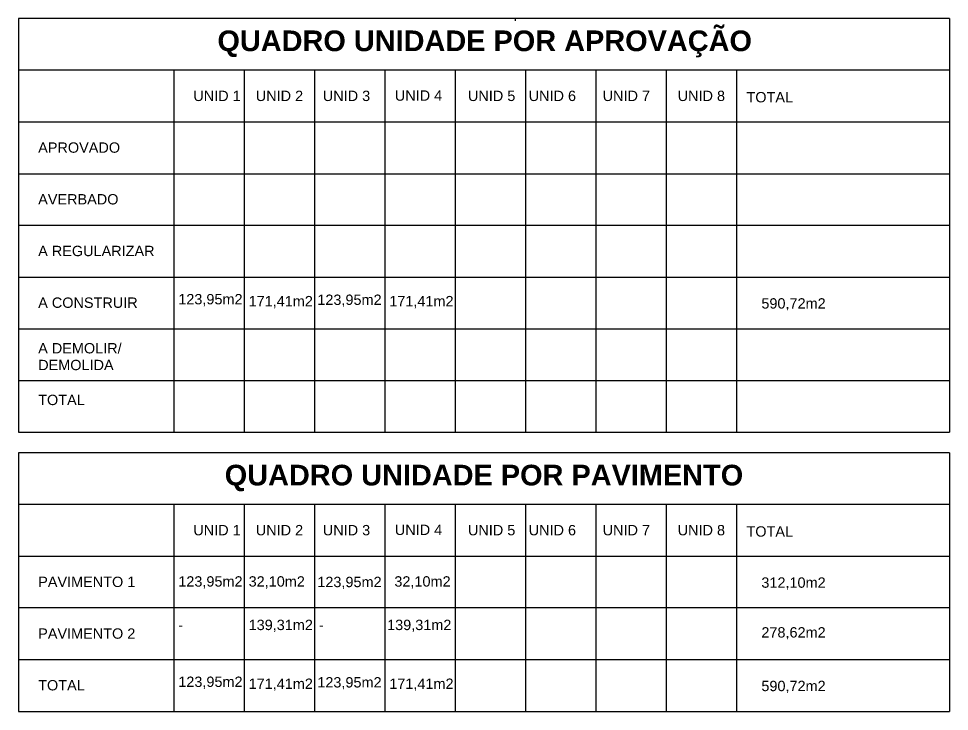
# Model space of a CAD drawing. Header units: inches. Extents: x 580771 to 672494, y 7715997 to 7829530.
# Drawn here: x 668812 to 669712, y 7719381 to 7720051 of the extents above; entities that cross this region are included whole.
import ezdxf

# ---------------------------------------------------------------- set-up
doc = ezdxf.new("R2010")
doc.units = ezdxf.units.IN
doc.header["$MEASUREMENT"] = 0
doc.layers.add('G-ANNO-TEXT', color=231, linetype='Continuous', lineweight=30)
doc.layers.add('G-ANNO-TTLB', color=6, linetype='Continuous', lineweight=30)
doc.styles.add('ARIAL', font='arial.ttf', dxfattribs={"height": 10})
doc.styles.add('Arial_B_1', font='arialbd.ttf', dxfattribs={"height": 4})

msp = doc.modelspace()

# ---------------------------------------------------------------- linework, layer by layer
at = {"layer": 'G-ANNO-TTLB'}
for p, q in [((668812.214, 7720050.919), (668812.214, 7719650.919)), ((669712.214, 7720050.919), (668812.214, 7720050.919)), ((668812.214, 7720050.919), (668812.214, 7719850.919)), ((669712.214, 7720050.919), (668812.214, 7720050.919)), ((669292.642, 7720048.675), (669292.642, 7720050.919)), ((669712.214, 7720050.919), (669712.214, 7719650.919)), ((669712.214, 7720050.919), (669712.214, 7719850.919)), ((669712.214, 7720000.919), (668812.214, 7720000.919)), ((668962.214, 7720000.919), (668962.214, 7719650.919)), ((669030.218, 7720000.919), (669030.218, 7719650.919)), ((669098.221, 7720000.919), (669098.221, 7719650.919)), ((669166.225, 7720000.919), (669166.225, 7719650.919)), ((669234.229, 7720000.919), (669234.229, 7719650.919)), ((669302.232, 7720000.919), (669302.232, 7719650.919)), ((669370.236, 7720000.919), (669370.236, 7719650.919)), ((669438.24, 7720000.919), (669438.24, 7719650.919)), ((669506.243, 7720000.919), (669506.243, 7719650.919)), ((669712.214, 7719950.919), (668812.214, 7719950.919)), ((668812.214, 7719900.919), (669712.214, 7719900.919)), ((669712.214, 7719850.919), (668812.214, 7719850.919)), ((668812.214, 7719800.919), (669712.214, 7719800.919)), ((668812.214, 7719750.919), (669712.214, 7719750.919)), ((668812.214, 7719700.919), (669712.214, 7719700.919)), ((668812.214, 7719650.919), (669712.214, 7719650.919)), ((668812.214, 7719630.918), (668812.214, 7719380.918)), ((669712.214, 7719630.918), (668812.214, 7719630.918)), ((669712.214, 7719630.918), (669712.214, 7719380.918)), ((669712.214, 7719580.918), (668812.214, 7719580.918)), ((668962.214, 7719580.918), (668962.214, 7719380.918)), ((669030.218, 7719580.918), (669030.218, 7719380.918)), ((669098.221, 7719580.918), (669098.221, 7719380.918)), ((669166.225, 7719580.918), (669166.225, 7719380.918)), ((669234.229, 7719580.918), (669234.229, 7719380.918)), ((669302.232, 7719580.918), (669302.232, 7719380.918)), ((669370.236, 7719580.918), (669370.236, 7719380.918)), ((669438.24, 7719580.918), (669438.24, 7719380.918)), ((669506.243, 7719580.918), (669506.243, 7719380.918)), ((668812.214, 7719530.918), (669712.214, 7719530.918)), ((669712.214, 7719480.918), (668812.214, 7719480.918)), ((669712.214, 7719430.918), (668812.214, 7719430.918)), ((668812.214, 7719380.918), (669712.214, 7719380.918))]:
    msp.add_line(p, q, dxfattribs=at)

# ---------------------------------------------------------------- texts
at = {"layer": 'G-ANNO-TEXT', "color": 7, "style": 'ARIAL'}
for s, p in [('123,95m2', (668966.616, 7719774.575)), ('171,41m2', (669034.613, 7719772.674)), ('123,95m2', (669101.053, 7719774.033)), ('171,41m2', (669170.62, 7719772.674)), ('590,72m2', (669530.428, 7719770.493)), ('123,95m2', (668966.616, 7719501.614)), ('32,10m2', (669034.62, 7719501.614)), ('123,95m2', (669101.053, 7719501.072)), ('32,10m2', (669175.537, 7719501.614)), ('312,10m2', (669530.428, 7719500.492)), ('-', (668966.616, 7719459.545)), ('139,31m2', (669034.62, 7719459.545)), ('-', (669102.623, 7719459.545)), ('139,31m2', (669168.548, 7719459.545)), ('278,62m2', (669530.428, 7719452.347)), ('123,95m2', (668966.616, 7719404.573)), ('171,41m2', (669034.613, 7719402.673)), ('123,95m2', (669101.053, 7719404.031)), ('171,41m2', (669170.62, 7719402.673)), ('590,72m2', (669530.428, 7719400.492))]:
    msp.add_text(s, height=10, dxfattribs=at).set_placement(p)
at = {"layer": 'G-ANNO-TEXT', "color": 7, "attachment_point": 1}
for s, insert, char_height, width, style in [('QUADRO UNIDADE POR APROVAÇÃO', (669004.465, 7720039.446), 20, 625.71709, 'Arial_B_1'), ('UNID 1', (668981.141, 7719981.204), 10, 92.19406, 'ARIAL'), ('UNID 2', (669041.529, 7719981.204), 10, 92.19406, 'ARIAL'), ('UNID 3', (669106.36, 7719981.204), 10, 92.19406, 'ARIAL'), ('UNID 4', (669175.993, 7719981.51), 10, 92.19406, 'ARIAL'), ('UNID 5', (669246.7, 7719981.204), 10, 92.19406, 'ARIAL'), ('UNID 6', (669305.419, 7719981.204), 10, 92.19406, 'ARIAL'), ('UNID 7', (669376.968, 7719981.204), 10, 92.19406, 'ARIAL'), ('UNID 8', (669449.486, 7719981.204), 10, 92.19406, 'ARIAL'), ('TOTAL', (669516.025, 7719979.914), 10, 55.31644, 'ARIAL'), ('APROVADO', (668831.141, 7719931.204), 10, 97.80587, 'ARIAL'), ('AVERBADO', (668831.141, 7719881.204), 10, 96.2025, 'ARIAL'), ('A REGULARIZAR', (668831.141, 7719831.204), 10, 139.09278, 'ARIAL'), ('A CONSTRUIR', (668831.141, 7719781.204), 10, 118.64975, 'ARIAL'), ('A DEMOLIR/', (668831.141, 7719737.13), 10, 99.40925, 'ARIAL'), ('DEMOLIDA', (668831.141, 7719720.924), 10, 89.789, 'ARIAL'), ('TOTAL', (668831.141, 7719687.13), 10, 55.31644, 'ARIAL'), ('QUADRO UNIDADE POR PAVIMENTO', (669011.526, 7719619.445), 20, 608.48081, 'Arial_B_1'), ('UNID 1', (668981.141, 7719561.202), 10, 92.19406, 'ARIAL'), ('UNID 2', (669041.529, 7719561.202), 10, 92.19406, 'ARIAL'), ('UNID 3', (669106.36, 7719561.202), 10, 92.19406, 'ARIAL'), ('UNID 4', (669175.993, 7719561.508), 10, 92.19406, 'ARIAL'), ('UNID 5', (669246.7, 7719561.202), 10, 92.19406, 'ARIAL'), ('UNID 6', (669305.419, 7719561.202), 10, 92.19406, 'ARIAL'), ('UNID 7', (669376.968, 7719561.202), 10, 92.19406, 'ARIAL'), ('UNID 8', (669449.486, 7719561.202), 10, 92.19406, 'ARIAL'), ('TOTAL', (669516.025, 7719559.912), 10, 55.31644, 'ARIAL'), ('PAVIMENTO 1', (668831.141, 7719511.202), 10, 115.84384, 'ARIAL'), ('PAVIMENTO 2', (668831.141, 7719461.202), 10, 115.84384, 'ARIAL'), ('TOTAL', (668831.141, 7719411.202), 10, 55.31644, 'ARIAL')]:
    msp.add_mtext(s, dxfattribs=dict(at, insert=insert, char_height=char_height, width=width, style=style))

doc.saveas('drawing.dxf')
